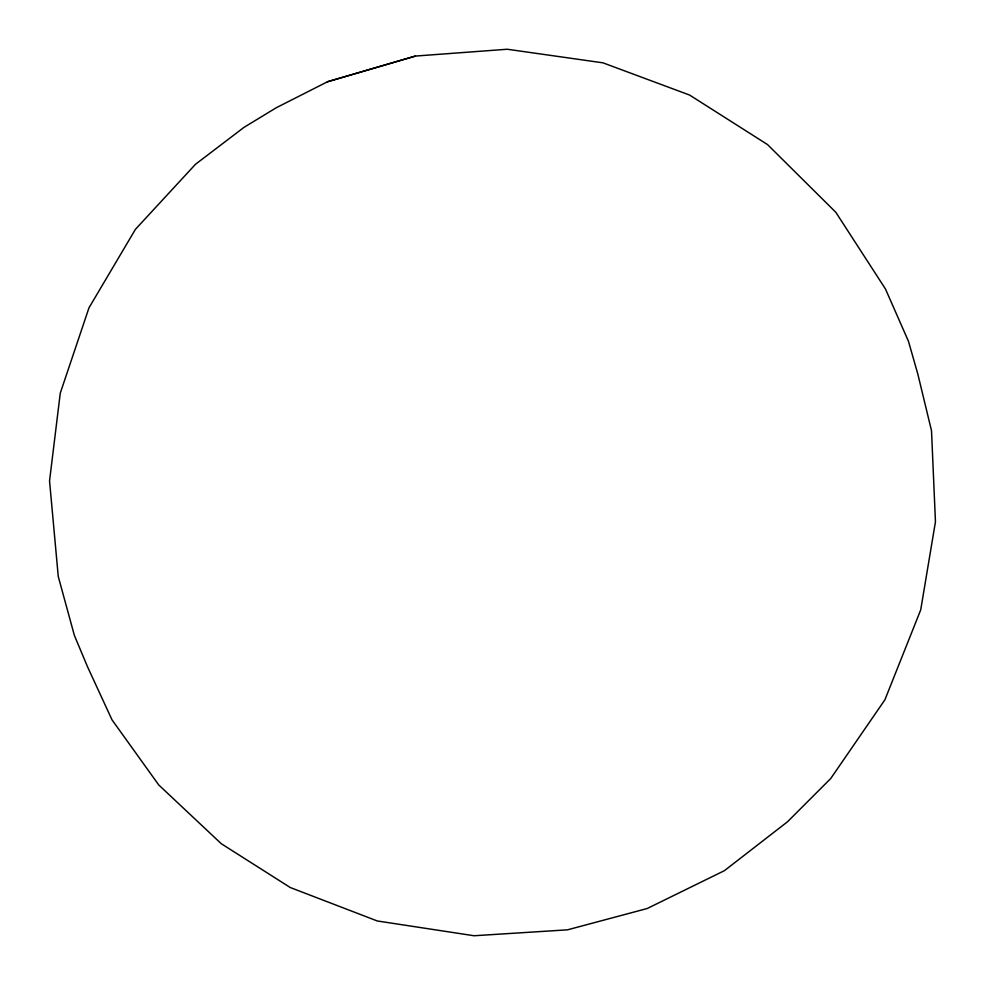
<?xml version="1.0" encoding="UTF-8"?>
<svg xmlns="http://www.w3.org/2000/svg" width="985" height="985" viewBox="0 0 985 985"><rect width="100%" height="100%" fill="white"/><g stroke="black" fill="none" stroke-linecap="round" stroke-linejoin="round"><path stroke-width="1.48" d="M327.5 81.755L276.206 107.771L243.96 127.385L195.473 164.298L135.401 229.37L88.982 307.825L60.27 393.15L49.546 480.889L58.25 576.434L74.392 635.473L87.567 666.882L112.031 719.875L158.72 784.922L221.293 843.726L290.292 887.534L377.28 920.963L474.068 935.75L567.52 929.828L647.17 908.527L724.418 870.666L787.495 821.786L830.712 778.544L884.912 699.793L920.716 609.875L935.454 521.779L931.514 430.74L917.774 373.881L908.49 341.352L885.478 289.011L835.809 212.268L767.512 144.561L689.599 95.052L602.943 62.831L507.287 49.25L415.448 56.059L327.5 81.755L415.448 56.059"/></g></svg>
